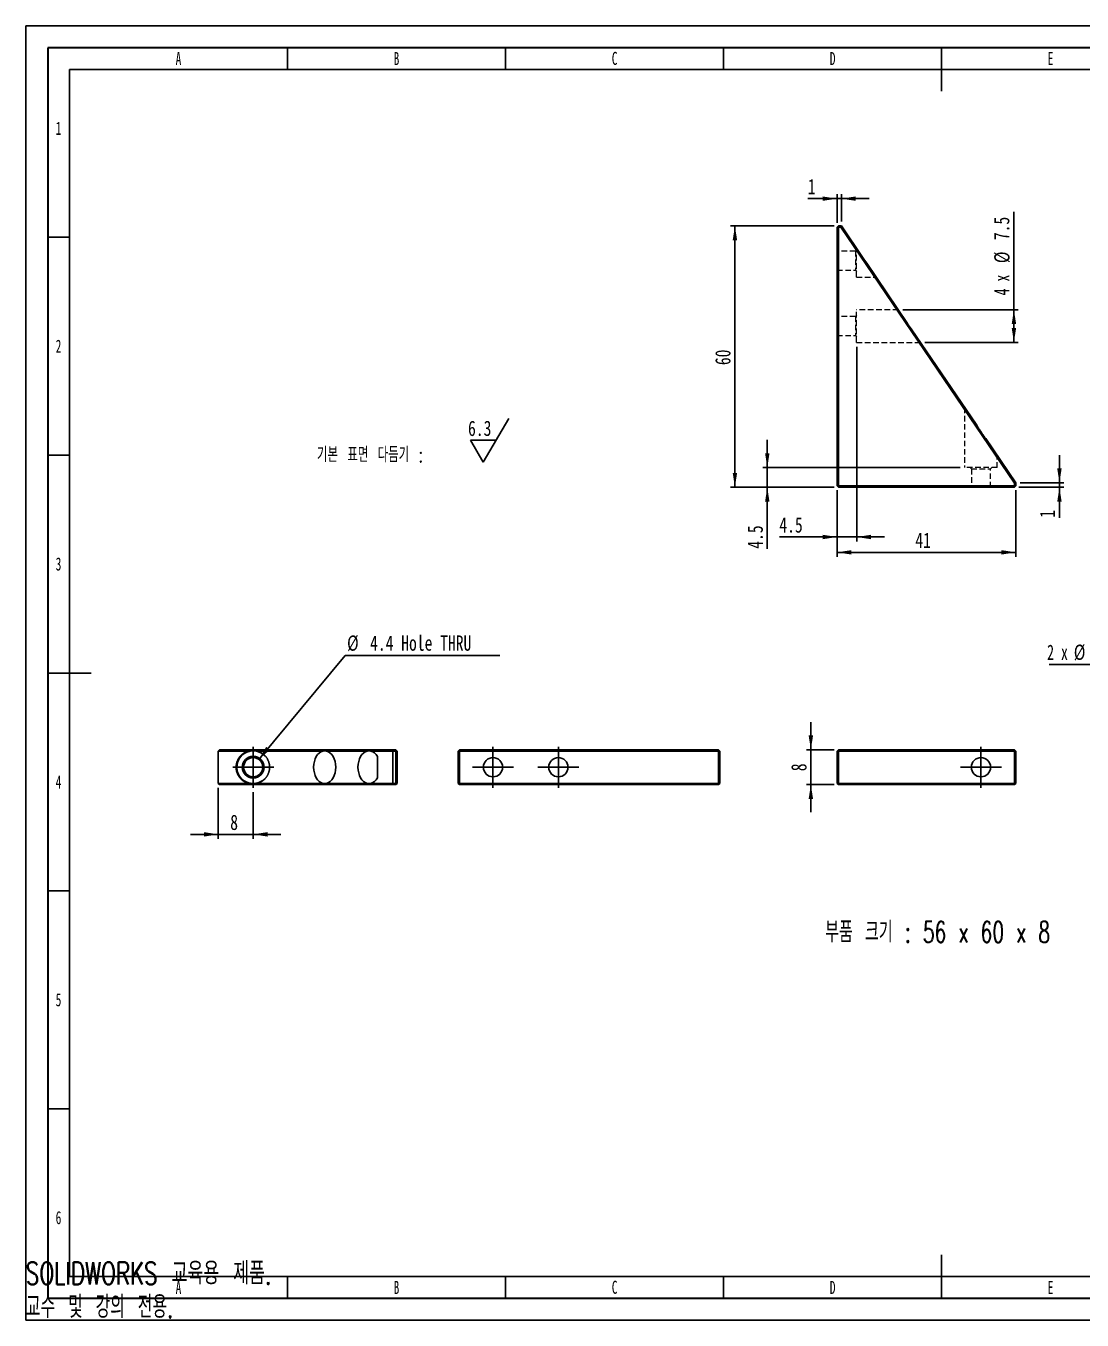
# Model space of a CAD drawing. Header units: millimetres. Extents: x 0 to 420, y 1 to 298.
# Drawn here: x 0 to 242.2, y 1 to 298 of the extents above; entities that cross this region are included whole.
import ezdxf

# ---------------------------------------------------------------- set-up
doc = ezdxf.new("R2010")
doc.units = ezdxf.units.MM
doc.linetypes.add('CENTERX2', pattern=[20.32, 12.7, -2.54, 2.54, -2.54])
doc.linetypes.add('HIDDEN', pattern=[1.905, 1.27, -0.635])
for name, color, linetype in [('SLD-0', 179, 'Continuous'), ('가는실선', 7, 'Continuous'), ('레이어10', 30, 'Continuous'), ('레이어8', 1, 'CENTERX2'), ('치수선', 104, 'Continuous')]:
    doc.layers.add(name, color=color, linetype=linetype)
doc.layers.add('도면층1', color=4, linetype='Continuous', lineweight=35)
doc.layers.add('도면층2', color=3, linetype='Continuous', lineweight=25)
doc.styles.add('SLDTEXTSTYLE0', font='TXT', dxfattribs={"width": 0.657895, "bigfont": 'bigfont'})
doc.styles.add('SLDTEXTSTYLE1', font='TXT', dxfattribs={"width": 0.75})
doc.styles.add('SLDTEXTSTYLE10', font='TXT', dxfattribs={"width": 0.666667})
doc.styles.add('SLDTEXTSTYLE11', font='TXT', dxfattribs={"width": 0.7, "bigfont": 'bigfont'})
doc.styles.add('SLDTEXTSTYLE12', font='TXT', dxfattribs={"width": 0.645455, "bigfont": 'bigfont'})
doc.styles.add('SLDTEXTSTYLE5', font='TXT', dxfattribs={"width": 0.681818, "bigfont": 'bigfont'})
doc.styles.add('SLDTEXTSTYLE6', font='TXT', dxfattribs={"width": 0.638186})
doc.dimstyles.new('SLDDIMSTYLE0', dxfattribs={"dimtxt": 3.5, "dimasz": 3.302, "dimexe": 0, "dimexo": 0.0625, "dimgap": 0.875, "dimtad": 1, "dimdec": 3, "dimrnd": 1e-09, "dimzin": 12, "dimdsep": 46, "dimtxsty": 'SLDTEXTSTYLE1', "dimsah": 1, "dimcen": 0.09, "dimadec": 0, "dimazin": 3, "dimtfac": 1, "dimtdec": 3, "dimtmove": 0, "dimatfit": 0, "dimfxl": 1, "dimfrac": 2, "dimtolj": 1, "dimtzin": 12, "dimarcsym": 0})
doc.dimstyles.new('SLDDIMSTYLE1', dxfattribs={"dimtxt": 3.5, "dimasz": 3.302, "dimexe": 0, "dimexo": 0.0625, "dimgap": 0.875, "dimtad": 1, "dimdec": 3, "dimrnd": 1e-09, "dimzin": 12, "dimdsep": 46, "dimtxsty": 'SLDTEXTSTYLE1', "dimsah": 1, "dimcen": 0.09, "dimadec": 0, "dimazin": 3, "dimtfac": 1, "dimtdec": 3, "dimtofl": 0, "dimtmove": 0, "dimatfit": 3, "dimfxl": 1, "dimfrac": 2, "dimtolj": 1, "dimtzin": 12, "dimarcsym": 0})
doc.dimstyles.new('SLDDIMSTYLE2', dxfattribs={"dimtxt": 0.18, "dimasz": 3.302, "dimexe": 0, "dimexo": 0.0625, "dimgap": 0, "dimtad": 0, "dimtih": 1, "dimtoh": 1, "dimdec": 0, "dimrnd": 1e-09, "dimzin": 0, "dimdsep": 46, "dimtxsty": 'Standard', "dimsah": 1, "dimcen": 0.09, "dimadec": 0, "dimazin": 0, "dimtfac": 3.302, "dimtdec": 0, "dimtofl": 0, "dimtmove": 0, "dimatfit": 3, "dimfxl": 1, "dimfrac": 2, "dimtolj": 1, "dimtzin": 0, "dimarcsym": 0})

# ---------------------------------------------------------------- blocks, each defined once
blk = doc.blocks.new('SW_NOTE_0')
at = {"layer": '가는실선', "color": 0}
for p, q in [((38.14, 1.03), (44.04, 11.03)), ((38.14, 1.03), (35.2, 6.03)), ((41.09, 6.03), (35.2, 6.03))]:
    blk.add_line(p, q, dxfattribs=at)
at = {"layer": '가는실선', "color": 0, "char_height": 3.5, "attachment_point": 1}
for s, insert, style in [('6.3', (34.65, 10.54), 'SLDTEXTSTYLE1'), ('기본 표면 다듬기 :', (0, 4.51), 'SLDTEXTSTYLE5')]:
    blk.add_mtext(s, dxfattribs=dict(at, insert=insert, style=style))
blk = doc.blocks.new('_D')
at = {"layer": '레이어10', "transparency": 16777216}
for p, q in [((180.02, 131.88), (180.02, 138.23)), ((185.33, 131.88), (179.02, 131.88)), ((180.02, 123.88), (180.02, 131.88)), ((185.33, 123.88), (179.02, 123.88)), ((180.02, 123.88), (180.02, 117.53))]:
    blk.add_line(p, q, dxfattribs=at)
for points in [[(180.02, 131.88), (180.53, 135.18), (179.51, 135.18)], [(180.02, 123.88), (179.51, 120.58), (180.53, 120.58)]]:
    blk.add_solid(points, dxfattribs=at)
at = {"layer": '레이어10', "transparency": 16777216, "insert": (175.51, 126.96), "char_height": 3.5, "attachment_point": 1, "rotation": 90, "style": 'SLDTEXTSTYLE1'}
blk.add_mtext('8', dxfattribs=at)
blk = doc.blocks.new('SW_CENTERMARKSYMBOL_0')
at = {"layer": '레이어8', "color": 0}
for p, q in [((0, 2.5), (0, 4.7)), ((-2.5, 0), (-4.7, 0)), ((0, 0), (-2.5, 0)), ((0, 0), (0, 2.5)), ((0, 0), (0, -2.5)), ((0, 0), (2.5, 0)), ((2.5, 0), (4.7, 0)), ((0, -2.5), (0, -4.7))]:
    blk.add_line(p, q, dxfattribs=at)
blk = doc.blocks.new('SW_CENTERMARKSYMBOL_1')
at = {"layer": '레이어8', "color": 0}
for p, q in [((0, 2.5), (0, 4.7)), ((-2.5, 0), (-4.7, 0)), ((0, 0), (-2.5, 0)), ((0, 0), (0, 2.5)), ((0, 0), (0, -2.5)), ((0, 0), (2.5, 0)), ((2.5, 0), (4.7, 0)), ((0, -2.5), (0, -4.7))]:
    blk.add_line(p, q, dxfattribs=at)
blk = doc.blocks.new('_D_1')
at = {"layer": '레이어10', "transparency": 16777216}
for p, q in [((186.03, 191.42), (186.03, 176.19)), ((227.03, 191.42), (227.03, 176.19)), ((186.03, 177.19), (227.03, 177.19))]:
    blk.add_line(p, q, dxfattribs=at)
for points in [[(186.03, 177.19), (189.33, 176.68), (189.33, 177.69)], [(227.03, 177.19), (223.72, 177.69), (223.72, 176.68)]]:
    blk.add_solid(points, dxfattribs=at)
at = {"layer": '레이어10', "transparency": 16777216, "insert": (203.97, 181.7), "char_height": 3.5, "attachment_point": 1, "style": 'SLDTEXTSTYLE1'}
blk.add_mtext('41', dxfattribs=at)
blk = doc.blocks.new('_D_2')
at = {"layer": '레이어10', "transparency": 16777216}
for p, q in [((185.33, 252.12), (161.6, 252.12)), ((162.6, 192.12), (162.6, 252.12)), ((185.33, 192.12), (161.6, 192.12))]:
    blk.add_line(p, q, dxfattribs=at)
for points in [[(162.6, 252.12), (162.1, 248.82), (163.11, 248.82)], [(162.6, 192.12), (163.11, 195.43), (162.1, 195.43)]]:
    blk.add_solid(points, dxfattribs=at)
at = {"layer": '레이어10', "transparency": 16777216, "insert": (158.09, 220.15), "char_height": 3.5, "attachment_point": 1, "rotation": 90, "style": 'SLDTEXTSTYLE1'}
blk.add_mtext('60', dxfattribs=at)
blk = doc.blocks.new('_D_3')
at = {"layer": '치수선', "transparency": 16777216}
for p, q in [((237.03, 193.12), (237.03, 199.47)), ((228.03, 193.12), (238.03, 193.12)), ((237.03, 193.12), (237.03, 192.12)), ((227.73, 192.12), (238.03, 192.12)), ((237.03, 192.12), (237.03, 185.13))]:
    blk.add_line(p, q, dxfattribs=at)
for points in [[(237.03, 193.12), (237.53, 196.43), (236.52, 196.43)], [(237.03, 192.12), (236.52, 188.82), (237.53, 188.82)]]:
    blk.add_solid(points, dxfattribs=at)
at = {"layer": '치수선', "transparency": 16777216, "insert": (232.51, 185.13), "char_height": 3.5, "attachment_point": 1, "rotation": 90, "style": 'SLDTEXTSTYLE1'}
blk.add_mtext('1', dxfattribs=at)
blk = doc.blocks.new('_D_4')
at = {"layer": '치수선', "transparency": 16777216}
for p, q in [((186.03, 252.82), (186.03, 259.35)), ((187.03, 253.12), (187.03, 259.35)), ((186.03, 258.35), (179.31, 258.35)), ((187.03, 258.35), (186.03, 258.35)), ((187.03, 258.35), (193.38, 258.35))]:
    blk.add_line(p, q, dxfattribs=at)
for points in [[(186.03, 258.35), (182.72, 258.86), (182.72, 257.85)], [(187.03, 258.35), (190.33, 257.85), (190.33, 258.86)]]:
    blk.add_solid(points, dxfattribs=at)
at = {"layer": '치수선', "transparency": 16777216, "insert": (179.31, 262.87), "char_height": 3.5, "attachment_point": 1, "style": 'SLDTEXTSTYLE1'}
blk.add_mtext('1', dxfattribs=at)
blk = doc.blocks.new('_D_5')
at = {"layer": '치수선', "transparency": 16777216}
for p, q in [((190.53, 224.37), (190.53, 179.71)), ((186.03, 191.42), (186.03, 179.71)), ((186.03, 180.71), (172.79, 180.71)), ((190.53, 180.71), (186.03, 180.71)), ((190.53, 180.71), (196.88, 180.71))]:
    blk.add_line(p, q, dxfattribs=at)
for points in [[(186.03, 180.71), (182.72, 181.22), (182.72, 180.2)], [(190.53, 180.71), (193.83, 180.2), (193.83, 181.22)]]:
    blk.add_solid(points, dxfattribs=at)
at = {"layer": '치수선', "transparency": 16777216, "insert": (172.79, 185.22), "char_height": 3.5, "attachment_point": 1, "style": 'SLDTEXTSTYLE1'}
blk.add_mtext('4.5', dxfattribs=at)
blk = doc.blocks.new('_D_6')
at = {"layer": '치수선', "transparency": 16777216}
for p, q in [((226.59, 232.87), (226.59, 255.3)), ((201.08, 232.87), (227.59, 232.87)), ((226.59, 232.87), (226.59, 225.37)), ((206.16, 225.37), (227.59, 225.37))]:
    blk.add_line(p, q, dxfattribs=at)
for points in [[(226.59, 232.87), (226.08, 229.57), (227.1, 229.57)], [(226.59, 225.37), (227.1, 228.68), (226.08, 228.68)]]:
    blk.add_solid(points, dxfattribs=at)
at = {"layer": '치수선', "transparency": 16777216, "char_height": 3.5, "attachment_point": 1, "rotation": 90}
for s, insert, style in [('7.5', (222.03, 248.84), 'SLDTEXTSTYLE1'), ('%%c', (222.08, 243.56), 'SLDTEXTSTYLE1'), ('4 x', (222.03, 236.15), 'SLDTEXTSTYLE10')]:
    blk.add_mtext(s, dxfattribs=dict(at, insert=insert, style=style))
blk = doc.blocks.new('_D_7')
at = {"layer": '치수선', "transparency": 16777216}
for p, q in [((170.03, 196.62), (170.03, 202.97)), ((214.28, 196.62), (169.03, 196.62)), ((170.03, 196.62), (170.03, 192.12)), ((185.33, 192.12), (169.03, 192.12)), ((170.03, 192.12), (170.03, 178.02))]:
    blk.add_line(p, q, dxfattribs=at)
for points in [[(170.03, 196.62), (170.53, 199.93), (169.52, 199.93)], [(170.03, 192.12), (169.52, 188.82), (170.53, 188.82)]]:
    blk.add_solid(points, dxfattribs=at)
at = {"layer": '치수선', "transparency": 16777216, "insert": (165.51, 178.02), "char_height": 3.5, "attachment_point": 1, "rotation": 90, "style": 'SLDTEXTSTYLE1'}
blk.add_mtext('4.5', dxfattribs=at)
blk = doc.blocks.new('SW_NOTE_0_1')
at = {"layer": '치수선', "color": 0}
blk.add_line((-41.85, 0), (0, 0), dxfattribs=at)
at = {"layer": '치수선', "color": 0, "char_height": 3.5, "attachment_point": 1}
for s, insert, style in [('2 x', (-42.33, 4.54), 'SLDTEXTSTYLE10'), ('%%c', (-36.21, 4.54), 'SLDTEXTSTYLE1'), ('4.4 Hole THRU', (-30.93, 4.54), 'SLDTEXTSTYLE1')]:
    blk.add_mtext(s, dxfattribs=dict(at, insert=insert, style=style))
blk = doc.blocks.new('_D_10')
at = {"layer": '치수선', "transparency": 16777216}
for p, q in [((44.12, 123.18), (44.12, 111.47)), ((52.12, 122.18), (52.12, 111.47)), ((44.12, 112.47), (37.77, 112.47)), ((44.12, 112.47), (52.12, 112.47)), ((52.12, 112.47), (58.47, 112.47))]:
    blk.add_line(p, q, dxfattribs=at)
for points in [[(44.12, 112.47), (40.82, 112.98), (40.82, 111.96)], [(52.12, 112.47), (55.43, 111.96), (55.43, 112.98)]]:
    blk.add_solid(points, dxfattribs=at)
at = {"layer": '치수선', "transparency": 16777216, "insert": (46.86, 116.98), "char_height": 3.5, "attachment_point": 1, "style": 'SLDTEXTSTYLE1'}
blk.add_mtext('8', dxfattribs=at)
blk = doc.blocks.new('SW_NOTE_0_2')
at = {"layer": '치수선', "color": 0}
blk.add_line((35.49, 0), (0, 0), dxfattribs=at)
at = {"layer": '치수선', "color": 0, "char_height": 3.5, "attachment_point": 1, "style": 'SLDTEXTSTYLE1'}
for s, insert in [('%%c', (0.46, 4.58)), ('4.4 Hole THRU', (5.74, 4.58))]:
    blk.add_mtext(s, dxfattribs=dict(at, insert=insert))
blk = doc.blocks.new('SW_CENTERMARKSYMBOL_4')
at = {"layer": '레이어8', "color": 0}
for p, q in [((0, 2.5), (0, 4.7)), ((-2.5, 0), (-4.7, 0)), ((0, 0), (-2.5, 0)), ((0, 0), (0, 2.5)), ((0, 0), (0, -2.5)), ((0, 0), (2.5, 0)), ((2.5, 0), (4.7, 0)), ((0, -2.5), (0, -4.7))]:
    blk.add_line(p, q, dxfattribs=at)
blk = doc.blocks.new('SW_CENTERMARKSYMBOL_5')
at = {"layer": '레이어8', "color": 0}
for p, q in [((0, 2.5), (0, 4.7)), ((-2.5, 0), (-4.7, 0)), ((0, 0), (-2.5, 0)), ((0, 0), (0, 2.5)), ((0, 0), (0, -2.5)), ((0, 0), (2.5, 0)), ((2.5, 0), (4.7, 0)), ((0, -2.5), (0, -4.7))]:
    blk.add_line(p, q, dxfattribs=at)
blk = doc.blocks.new('SW_CENTERMARKSYMBOL_6')
at = {"layer": '레이어8', "color": 0}
for p, q in [((0, 2.5), (0, 4.7)), ((-2.5, 0), (-4.7, 0)), ((0, 0), (-2.5, 0)), ((0, 0), (0, 2.5)), ((0, 0), (0, -2.5)), ((0, 0), (2.5, 0)), ((2.5, 0), (4.7, 0)), ((0, -2.5), (0, -4.7))]:
    blk.add_line(p, q, dxfattribs=at)
blk = doc.blocks.new('SW_CENTERMARKSYMBOL_7')
at = {"layer": '레이어8', "color": 0}
for p, q in [((0, 2.5), (0, 4.7)), ((-2.5, 0), (-4.7, 0)), ((0, 0), (-2.5, 0)), ((0, 0), (0, 2.5)), ((0, 0), (0, -2.5)), ((0, 0), (2.5, 0)), ((2.5, 0), (4.7, 0)), ((0, -2.5), (0, -4.7))]:
    blk.add_line(p, q, dxfattribs=at)

msp = doc.modelspace()

# ---------------------------------------------------------------- linework, layer by layer
at = {"color": 7, "linetype": 'Continuous', "lineweight": 25}
for p, q in [((186.3252, 252.1236), (186.0252, 251.8236)), ((186.0252, 251.8236), (186.3252, 251.8236)), ((186.0252, 192.4236), (186.0252, 251.8236)), ((186.3252, 252.1236), (186.3252, 251.8236)), ((186.3252, 252.1236), (187.0252, 252.1236)), ((186.8661, 251.8236), (186.3252, 251.8236)), ((186.3252, 251.8236), (186.3252, 192.4236)), ((187.0252, 252.1236), (186.8661, 251.8236)), ((226.7252, 193.0315), (186.8661, 251.8236)), ((187.0252, 252.1236), (192.0351, 244.7339)), ((192.8627, 243.5133), (202.2046, 229.7339)), ((203.0322, 228.5133), (218.0661, 206.3382)), ((220.1367, 203.2841), (227.0252, 193.1236)), ((226.7252, 193.0315), (227.0252, 193.1236)), ((227.0252, 193.1236), (227.0252, 192.4236)), ((186.0252, 192.4236), (186.3252, 192.4236)), ((186.0252, 192.4236), (186.3252, 192.1236)), ((186.3252, 192.4236), (226.7252, 192.4236)), ((186.3252, 192.4236), (186.3252, 192.1236)), ((226.7252, 192.1236), (186.3252, 192.1236)), ((226.7252, 192.4236), (226.7252, 193.0315)), ((226.7252, 192.4236), (227.0252, 192.4236)), ((226.7252, 192.4236), (226.7252, 192.1236)), ((226.7252, 192.1236), (227.0252, 192.4236)), ((44.4246, 131.8774), (44.1246, 131.5774)), ((51.013, 131.5774), (44.1246, 131.5774)), ((44.1246, 131.5774), (44.1246, 124.1774)), ((44.4246, 131.8774), (84.2836, 131.8774)), ((68.1176, 131.5774), (53.0836, 131.5774)), ((78.287, 131.5774), (68.9451, 131.5774)), ((84.1246, 131.5774), (79.1146, 131.5774)), ((84.1246, 131.5774), (84.2836, 131.8774)), ((84.1246, 131.5774), (84.1246, 124.1774)), ((84.8246, 131.5774), (84.1246, 131.5774)), ((84.2836, 131.8774), (84.8246, 131.8774)), ((84.8246, 131.5774), (84.8246, 131.8774)), ((85.1246, 131.5774), (84.8246, 131.8774)), ((84.8246, 124.1774), (84.8246, 131.5774)), ((84.8246, 131.5774), (85.1246, 131.5774)), ((85.1246, 131.5774), (85.1246, 124.1774)), ((99.1212, 131.5774), (99.4212, 131.8774)), ((99.1212, 131.5774), (99.4212, 131.5774)), ((99.1212, 124.1774), (99.1212, 131.5774)), ((99.4212, 131.5774), (99.4212, 131.8774)), ((99.4212, 131.8774), (158.8212, 131.8774)), ((158.8212, 131.5774), (99.4212, 131.5774)), ((99.4212, 131.5774), (99.4212, 124.1774)), ((158.8212, 131.5774), (158.8212, 131.8774)), ((158.8212, 131.8774), (159.1212, 131.5774)), ((158.8212, 124.1774), (158.8212, 131.5774)), ((158.8212, 131.5774), (159.1212, 131.5774)), ((159.1212, 131.5774), (159.1212, 124.1774)), ((186.0252, 131.5774), (186.3252, 131.8774)), ((186.0252, 124.1774), (186.0252, 131.5774)), ((186.0252, 131.5774), (186.3252, 131.5774)), ((186.3252, 131.8774), (226.7252, 131.8774)), ((186.3252, 131.8774), (186.3252, 131.5774)), ((226.7252, 131.5774), (186.3252, 131.5774)), ((186.3252, 131.5774), (186.3252, 124.1774)), ((226.7252, 131.8774), (226.7252, 131.5774)), ((226.7252, 131.8774), (227.0252, 131.5774)), ((226.7252, 131.5774), (227.0252, 131.5774)), ((226.7252, 124.1774), (226.7252, 131.5774)), ((227.0252, 131.5774), (227.0252, 124.1774)), ((80.6246, 130.3292), (80.6246, 125.4257)), ((44.1246, 124.1774), (44.4246, 123.8774)), ((44.1246, 124.1774), (51.013, 124.1774)), ((84.2836, 123.8774), (44.4246, 123.8774)), ((53.0836, 124.1774), (68.1176, 124.1774)), ((68.9451, 124.1774), (78.287, 124.1774)), ((79.1146, 124.1774), (84.1246, 124.1774)), ((84.2836, 123.8774), (84.1246, 124.1774)), ((84.1246, 124.1774), (84.8246, 124.1774)), ((84.8246, 123.8774), (84.2836, 123.8774)), ((84.8246, 123.8774), (84.8246, 124.1774)), ((85.1246, 124.1774), (84.8246, 124.1774)), ((84.8246, 123.8774), (85.1246, 124.1774)), ((99.4212, 123.8774), (99.1212, 124.1774)), ((99.4212, 124.1774), (99.1212, 124.1774)), ((99.4212, 124.1774), (158.8212, 124.1774)), ((99.4212, 123.8774), (99.4212, 124.1774)), ((158.8212, 123.8774), (99.4212, 123.8774)), ((158.8212, 123.8774), (158.8212, 124.1774)), ((159.1212, 124.1774), (158.8212, 124.1774)), ((159.1212, 124.1774), (158.8212, 123.8774)), ((186.3252, 123.8774), (186.0252, 124.1774)), ((186.3252, 124.1774), (186.0252, 124.1774)), ((186.3252, 124.1774), (186.3252, 123.8774)), ((186.3252, 124.1774), (226.7252, 124.1774)), ((226.7252, 123.8774), (186.3252, 123.8774)), ((226.7252, 124.1774), (226.7252, 123.8774)), ((227.0252, 124.1774), (226.7252, 124.1774)), ((227.0252, 124.1774), (226.7252, 123.8774))]:
    msp.add_line(p, q, dxfattribs=at)
at = {"color": 7, "linetype": 'HIDDEN', "lineweight": 18}
for p, q in [((190.5252, 246.6236), (190.2252, 246.3236)), ((190.5252, 240.3736), (190.5252, 246.9611)), ((190.2252, 246.3236), (186.0252, 246.3236)), ((190.2252, 246.3236), (190.2252, 241.9236)), ((186.0252, 241.9236), (190.2252, 241.9236)), ((190.2252, 241.9236), (190.5252, 241.6236)), ((190.5252, 240.3736), (194.9913, 240.3736)), ((190.5252, 225.3736), (190.5252, 232.8736)), ((200.076, 232.8736), (190.5252, 232.8736)), ((190.2252, 231.3236), (186.0252, 231.3236)), ((190.5252, 231.6236), (190.2252, 231.3236)), ((190.2252, 231.3236), (190.2252, 226.9236)), ((186.0252, 226.9236), (190.2252, 226.9236)), ((190.2252, 226.9236), (190.5252, 226.6236)), ((190.5252, 225.3736), (205.1608, 225.3736)), ((215.2593, 210.4782), (215.2752, 210.4266)), ((215.2752, 210.4266), (215.2752, 196.6236)), ((222.7752, 199.0923), (222.9435, 199.144)), ((222.7752, 196.6236), (222.7752, 199.0923)), ((222.7752, 196.6236), (215.2752, 196.6236)), ((216.5252, 196.6236), (216.8252, 196.3236)), ((216.8252, 196.3236), (221.2252, 196.3236)), ((216.8252, 196.3236), (216.8252, 192.1236)), ((221.2252, 196.3236), (221.5252, 196.6236)), ((221.2252, 192.1236), (221.2252, 196.3236))]:
    msp.add_line(p, q, dxfattribs=at)
at = {"color": 7, "linetype": 'HIDDEN', "lineweight": 18, "flags": 128}
msp.add_lwpolyline([(215.2752, 210.4266), (215.2932, 210.3993), (215.3472, 210.3177), (215.4366, 210.1825), (215.5606, 209.9952), (215.718, 209.7574), (215.9072, 209.4715), (216.1264, 209.1402), (216.3735, 208.7667), (216.7409, 208.2115), (217.1482, 207.5959), (217.5901, 206.9282), (217.7827, 206.6371), (217.986, 206.3299), (218.1891, 206.0229), (218.3949, 205.7119), (218.6028, 205.3977), (218.8124, 205.081), (219.0252, 204.7594), (219.275, 204.382), (219.5173, 204.0157), (219.7568, 203.6538), (219.9969, 203.2909), (220.2341, 202.9325), (220.4602, 202.5907), (220.9021, 201.923), (221.3094, 201.3074), (221.6768, 200.7522), (221.924, 200.3787), (222.1432, 200.0474), (222.3324, 199.7615), (222.4897, 199.5237), (222.6137, 199.3364), (222.7031, 199.2012), (222.7571, 199.1196), (222.7752, 199.0923)], dxfattribs=at)
at = {"color": 7, "linetype": 'Continuous', "lineweight": 25}
for centre, radius in [((52.1246, 127.8774), 2.5), ((52.1246, 127.8774), 2.2), ((107.1212, 127.8774), 2.2), ((122.1212, 127.8774), 2.2), ((219.0252, 127.8774), 2.2)]:
    msp.add_circle(centre, radius, dxfattribs=at)
msp.add_arc((52.1246, 127.8774), 3.75, 45, 180, dxfattribs=at)
for centre, major_axis, ratio, start_param, end_param in [((196.9191, 244.1236), (5.0013, -2.6517), 0.5301887, 3.76350951, 4.09047212), ((207.0886, 229.1236), (5.0013, -2.6517), 0.5301887, 3.76350951, 4.09047212), ((68.5313, 127.8774), (0, 3.75), 0.6779661, 0.16348131, 2.97811135), ((64.0612, 127.8774), (5.1218, 3.5314), 0.24632953, 0.17965474, 0.50661735), ((68.5313, 127.8774), (0, 3.75), 0.6779661, 3.30507396, 6.119704), ((78.7008, 127.8774), (0, 3.75), 0.6779661, 0.16348131, 2.97811135), ((74.2307, 127.8774), (5.1218, 3.5314), 0.24632953, 0.17965474, 0.50661735), ((78.7008, 127.8774), (0, 3.75), 0.6779661, 5.42498574, 6.119704), ((78.7008, 127.8774), (0, 3.75), 0.6779661, 3.30507396, 3.99979222), ((64.0612, 127.8774), (5.1218, -3.5314), 0.24632953, 5.77656796, 6.10353057), ((74.2307, 127.8774), (5.1218, -3.5314), 0.24632953, 5.77656796, 6.10353057)]:
    msp.add_ellipse(centre, major_axis=major_axis, ratio=ratio, start_param=start_param, end_param=end_param, dxfattribs=at)
for points, knots in [([(218.0661, 206.3382), (218.1422, 206.2085), (218.2978, 205.9433), (218.6189, 205.4182), (218.9535, 204.8987), (219.3019, 204.3904), (219.5706, 204.0156), (219.8484, 203.6446), (220.0402, 203.4047), (220.1367, 203.2841)], [0, 0, 0, 0, 0.12222709, 0.25001848, 0.5000115, 0.6235962, 0.74997843, 0.87430894, 1, 1, 1, 1]), ([(48.2062, 127.8774), (48.2064, 127.9088), (48.2069, 127.9718), (48.2117, 128.0977), (48.2232, 128.2551), (48.2465, 128.4428), (48.2789, 128.629), (48.3204, 128.8134), (48.3709, 128.9954), (48.4302, 129.1747), (48.4983, 129.3508), (48.5749, 129.5233), (48.6598, 129.6918), (48.753, 129.8559), (48.854, 130.0151), (48.9627, 130.1692), (49.0788, 130.3178), (49.2021, 130.4605), (49.3321, 130.597), (49.4688, 130.7269), (49.6116, 130.85), (49.7603, 130.9658), (49.9144, 131.0743), (50.0737, 131.1751), (50.2458, 131.2725), (50.4143, 131.3564), (50.5952, 131.4358), (50.7629, 131.4997), (50.9083, 131.5473), (50.9864, 131.5698), (51.013, 131.5774)], [0, 0, 0, 0, 0.01405823, 0.02813487, 0.05640958, 0.08497388, 0.11396354, 0.1435048, 0.17371145, 0.20468425, 0.23650902, 0.26925765, 0.30298694, 0.33774056, 0.37354826, 0.4104283, 0.44838671, 0.48741987, 0.52751372, 0.56864625, 0.61078666, 0.65389769, 0.69793477, 0.74284813, 0.78858201, 0.84177622, 0.88226657, 0.93696248, 0.97845905, 1, 1, 1, 1]), ([(53.0836, 131.5774), (53.0075, 131.5872), (52.8519, 131.6072), (52.5308, 131.6361), (52.1962, 131.6507), (51.8479, 131.6476), (51.5792, 131.6355), (51.3014, 131.6138), (51.1095, 131.5896), (51.013, 131.5774)], [0, 0, 0, 0, 0.12222709, 0.25001848, 0.5000115, 0.6235962, 0.74997843, 0.87430894, 1, 1, 1, 1]), ([(53.0836, 131.5774), (53.1103, 131.5697), (53.2054, 131.5424), (53.3506, 131.4937), (53.5346, 131.4221), (53.6985, 131.3488), (53.8746, 131.2595), (54.0306, 131.1705), (54.1897, 131.069), (54.3364, 130.9658), (54.485, 130.85), (54.6279, 130.7269), (54.7645, 130.597), (54.8946, 130.4605), (55.0178, 130.3178), (55.1339, 130.1692), (55.2426, 130.0151), (55.3437, 129.8559), (55.4368, 129.6918), (55.5217, 129.5233), (55.5984, 129.3508), (55.6664, 129.1747), (55.7258, 128.9954), (55.7763, 128.8134), (55.8178, 128.629), (55.8502, 128.4428), (55.8734, 128.2551), (55.8873, 128.0665), (55.892, 127.8774), (55.8873, 127.6883), (55.8734, 127.4997), (55.8502, 127.312), (55.8178, 127.1258), (55.7763, 126.9414), (55.7258, 126.7594), (55.6664, 126.5801), (55.5984, 126.404), (55.5217, 126.2315), (55.4368, 126.063), (55.3437, 125.899), (55.2426, 125.7397), (55.1339, 125.5856), (55.0178, 125.437), (54.8946, 125.2943), (54.7645, 125.1578), (54.6279, 125.0279), (54.485, 124.9049), (54.3364, 124.789), (54.1822, 124.6805), (54.0229, 124.5797), (53.8508, 124.4823), (53.6823, 124.3984), (53.5015, 124.319), (53.3337, 124.2551), (53.1884, 124.2075), (53.1103, 124.1851), (53.0836, 124.1774)], [0, 0, 0, 0, 0.01077055, 0.03839112, 0.05886713, 0.08580526, 0.10570975, 0.13181039, 0.15103357, 0.17305226, 0.19460792, 0.21567826, 0.23624467, 0.25629173, 0.27580844, 0.29478778, 0.31322792, 0.33113189, 0.34850882, 0.36537358, 0.38174801, 0.3976605, 0.413147, 0.42825043, 0.44302116, 0.45751609, 0.47179833, 0.48593579, 0.49999996, 0.51406414, 0.52820159, 0.54248384, 0.55697876, 0.5717495, 0.58685292, 0.60233943, 0.61825192, 0.63462635, 0.65149111, 0.66886804, 0.68677201, 0.70521215, 0.72419148, 0.7437082, 0.76375526, 0.78432166, 0.80539201, 0.82694767, 0.84896636, 0.87142319, 0.89429029, 0.92088758, 0.94113289, 0.96848103, 0.98922945, 1, 1, 1, 1]), ([(51.013, 124.1774), (50.9864, 124.1851), (50.8912, 124.2124), (50.746, 124.2611), (50.562, 124.3327), (50.3981, 124.406), (50.222, 124.4954), (50.066, 124.5843), (49.9069, 124.6858), (49.7603, 124.789), (49.6116, 124.9049), (49.4688, 125.0279), (49.3321, 125.1578), (49.2021, 125.2943), (49.0788, 125.437), (48.9627, 125.5856), (48.854, 125.7397), (48.753, 125.899), (48.6598, 126.063), (48.5749, 126.2315), (48.4983, 126.404), (48.4302, 126.5801), (48.3709, 126.7594), (48.3204, 126.9414), (48.2789, 127.1258), (48.2465, 127.312), (48.2232, 127.4997), (48.2117, 127.6571), (48.2069, 127.783), (48.2064, 127.846), (48.2062, 127.8774)], [0, 0, 0, 0, 0.02154095, 0.07678173, 0.11773348, 0.17160939, 0.21141811, 0.26361904, 0.30206513, 0.34610222, 0.38921326, 0.43135367, 0.4724862, 0.51258006, 0.55161323, 0.58957164, 0.62645169, 0.66225939, 0.69701302, 0.73074231, 0.76349095, 0.79531572, 0.82628852, 0.85649517, 0.88603645, 0.91502611, 0.94359041, 0.97186513, 0.98594176, 1, 1, 1, 1]), ([(48.3746, 127.8774), (48.3749, 127.8365), (48.3757, 127.7546), (48.382, 127.6319), (48.3937, 127.4888), (48.4139, 127.3256), (48.4564, 127.0808), (48.533, 126.7778), (48.6586, 126.4299), (48.8174, 126.0968), (49.0078, 125.7814), (49.2278, 125.4865), (49.4755, 125.2147), (49.7484, 124.9686), (50.044, 124.7503), (50.3594, 124.562), (50.6918, 124.4054), (50.9786, 124.3032), (51.2138, 124.2381), (51.3933, 124.1979), (51.5746, 124.1664), (51.7571, 124.1439), (51.9406, 124.1304), (52.1246, 124.1259), (52.3085, 124.1304), (52.492, 124.1439), (52.6746, 124.1664), (52.8558, 124.1979), (53.0353, 124.2381), (53.2705, 124.3032), (53.5574, 124.4054), (53.8897, 124.562), (54.1557, 124.7208), (54.3583, 124.8633), (54.5037, 124.977), (54.6428, 125.0961), (54.7324, 125.1832), (54.7762, 125.2258)], [0, 0, 0, 0, 0.00913332, 0.01829426, 0.02750491, 0.04142241, 0.05559348, 0.08478004, 0.11552431, 0.14814374, 0.18283874, 0.21970315, 0.25873891, 0.29987069, 0.3429593, 0.38781319, 0.43419838, 0.48184713, 0.50605683, 0.53047048, 0.55504853, 0.57975051, 0.60453545, 0.62936196, 0.65418847, 0.67897342, 0.7036754, 0.72825345, 0.7526671, 0.77687679, 0.82452555, 0.87091074, 0.91576463, 0.93778196, 0.95886021, 0.9798686, 1, 1, 1, 1]), ([(51.013, 124.1774), (51.0777, 124.169), (51.2064, 124.1523), (51.3939, 124.134), (51.6092, 124.1178), (51.8478, 124.1073), (52.1962, 124.1041), (52.5308, 124.1187), (52.8519, 124.1476), (53.0075, 124.1676), (53.0836, 124.1774)], [0, 0, 0, 0, 0.0839432, 0.16731622, 0.25004905, 0.37642175, 0.49999724, 0.74996458, 0.87776483, 1, 1, 1, 1])]:
    msp.add_open_spline(points, degree=3, knots=knots, dxfattribs=at)
at = {"color": 7, "linetype": 'HIDDEN', "lineweight": 18}
for points, knots in [([(219.0252, 204.7594), (218.9419, 204.8853), (218.7777, 205.1334), (218.5337, 205.5022), (218.3023, 205.8519), (218.1523, 206.0786), (218.0817, 206.1853)], [0, 0, 0, 0, 0.2639128, 0.52032041, 0.77431913, 1, 1, 1, 1]), ([(219.9686, 203.3336), (219.9329, 203.3877), (219.8288, 203.545), (219.655, 203.8076), (219.4472, 204.1217), (219.2462, 204.4255), (219.1145, 204.6245), (219.0527, 204.7178)], [0, 0, 0, 0, 0.11804779, 0.34329377, 0.57019293, 0.79845237, 1, 1, 1, 1])]:
    msp.add_open_spline(points, degree=3, knots=knots, dxfattribs=at)
at = {"layer": 'SLD-0', "color": 7}
for p, q in [((420, 298), (0, 298)), ((0, 298), (0, 1)), ((0, 1), (420, 1))]:
    msp.add_line(p, q, dxfattribs=at)
at = {"layer": '도면층1', "color": 7}
for p, q in [((415, 293), (5, 293)), ((5, 293), (5, 6)), ((5, 6), (415, 6))]:
    msp.add_line(p, q, dxfattribs=at)
at = {"layer": '도면층2', "color": 7}
for p, q in [((60, 293), (60, 288)), ((110, 293), (110, 288)), ((160, 293), (160, 288)), ((210, 283), (210, 293)), ((210, 293), (210, 288)), ((410, 288), (10, 288)), ((10, 288), (10, 11)), ((10, 288), (210, 288)), ((10, 288), (10, 149.5)), ((210, 288), (210, 283)), ((5, 249.5), (10, 249.5)), ((5, 199.5), (10, 199.5)), ((15, 149.5), (5, 149.5)), ((5, 149.5), (10, 149.5)), ((10, 149.5), (15, 149.5)), ((5, 99.5), (10, 99.5)), ((5, 49.5), (10, 49.5)), ((210, 11), (210, 16)), ((210, 16), (210, 6)), ((10, 11), (410, 11)), ((60, 11), (60, 6)), ((110, 11), (110, 6)), ((160, 11), (160, 6)), ((210, 11), (210, 6))]:
    msp.add_line(p, q, dxfattribs=at)

# ---------------------------------------------------------------- block references
at = {"layer": '가는실선'}
msp.add_blockref('SW_NOTE_0', (66.7481, 196.8646), dxfattribs=at)
at = {"layer": '레이어8'}
for name, p in [('SW_CENTERMARKSYMBOL_4', (52.1246, 127.8774)), ('SW_CENTERMARKSYMBOL_5', (52.1246, 127.8774)), ('SW_CENTERMARKSYMBOL_7', (107.1212, 127.8774)), ('SW_CENTERMARKSYMBOL_6', (122.1212, 127.8774)), ('SW_CENTERMARKSYMBOL_0', (219.0252, 127.8774)), ('SW_CENTERMARKSYMBOL_1', (219.0252, 127.8774))]:
    msp.add_blockref(name, p, dxfattribs=at)
at = {"layer": '치수선'}
for name, p in [('SW_NOTE_0_2', (73.197, 153.5349)), ('SW_NOTE_0_1', (276.5349, 151.4743))]:
    msp.add_blockref(name, p, dxfattribs=at)

# ---------------------------------------------------------------- texts
at = {"color": 7, "linetype": 'Continuous', "char_height": 5.1381, "attachment_point": 1}
for s, insert, style in [('SOLIDWORKS 교육용 제품.', (0, 14.3305), 'SLDTEXTSTYLE11'), ('교수 및 강의 전용.', (0, 6.6234), 'SLDTEXTSTYLE12')]:
    msp.add_mtext(s, dxfattribs=dict(at, insert=insert, style=style))
at = {"layer": '가는실선', "insert": (183.307, 92.4485), "char_height": 4.7625, "attachment_point": 1, "style": 'SLDTEXTSTYLE0'}
msp.add_mtext('부품 크기 : 56 x 60 x 8', dxfattribs=at)
at = {"layer": '도면층2', "color": 7, "char_height": 3, "attachment_point": 2, "style": 'SLDTEXTSTYLE6'}
for s, insert in [('A', (34.986, 291.9922)), ('B', (84.986, 291.9922)), ('C', (135.0135, 292.0432)), ('D', (185.0135, 291.9922)), ('E', (234.986, 291.9922)), ('1', (7.4784, 275.9982)), ('2', (7.4784, 225.9982)), ('3', (7.4784, 176.0237)), ('4', (7.4784, 125.9922)), ('5', (7.4784, 76.0177)), ('6', (7.4784, 26.0237)), ('A', (34.986, 9.9922)), ('B', (84.986, 9.9922)), ('C', (135.0135, 10.0432)), ('D', (185.0135, 9.9922)), ('E', (234.986, 9.9922))]:
    msp.add_mtext(s, dxfattribs=dict(at, insert=insert))

# ---------------------------------------------------------------- dimensions: what is measured, and where the dimension line sits
at = {"layer": '레이어10'}
for base, p1, p2, dimstyle, picture, middle in [((162.6035, 252.1236), (186.3252, 192.1236), (186.3252, 252.1236), 'SLDDIMSTYLE1', '_D_2', (162.6035, 222.7385)), ((180.0189, 131.8774), (186.3252, 123.8774), (186.3252, 131.8774), 'SLDDIMSTYLE0', '_D', (180.0189, 128.2575))]:
    dim = msp.add_linear_dim(base=base, p1=p1, p2=p2, angle=90, dimstyle=dimstyle, dxfattribs=at)
    dim.commit()
    dim.dimension.update_dxf_attribs({"geometry": picture, "text_midpoint": middle, "dimtype": 160})
dim = msp.add_linear_dim(base=(227.0252, 177.1855), p1=(186.0252, 192.4236), p2=(227.0252, 192.4236), dimstyle='SLDDIMSTYLE1', dxfattribs=at)
dim.commit()
dim.dimension.update_dxf_attribs({"geometry": '_D_1', "text_midpoint": (206.5596, 177.1855), "dimtype": 160})
at = {"layer": '치수선'}
for base, p1, p2, picture, middle in [((186.0252, 258.3545), (187.0252, 252.1236), (186.0252, 251.8236), '_D_4', (180.6035, 258.3545)), ((186.0252, 180.7126), (190.5252, 225.3736), (186.0252, 192.4236), '_D_5', (176.0252, 180.7126)), ((52.1246, 112.4683), (44.1246, 124.1774), (52.1246, 123.1774), '_D_10', (48.1517, 112.4683))]:
    dim = msp.add_linear_dim(base=base, p1=p1, p2=p2, dimstyle='SLDDIMSTYLE0', dxfattribs=at)
    dim.commit()
    dim.dimension.update_dxf_attribs({"geometry": picture, "text_midpoint": middle, "dimtype": 160})
dim = msp.add_linear_dim(base=(226.5908, 225.3736), p1=(200.076, 232.8736), p2=(205.1608, 225.3736), angle=90, text='4 x %%c<>', dimstyle='SLDDIMSTYLE1', dxfattribs=at)
dim.commit()
dim.dimension.update_dxf_attribs({"geometry": '_D_6', "text_midpoint": (226.5908, 245.7263), "dimtype": 160})
for base, p1, p2, picture, middle in [((170.0252, 192.1236), (215.2752, 196.6236), (186.3252, 192.1236), '_D_7', (170.0252, 181.2479)), ((237.0252, 192.1236), (227.0252, 193.1236), (226.7252, 192.1236), '_D_3', (237.0252, 186.4246))]:
    dim = msp.add_linear_dim(base=base, p1=p1, p2=p2, angle=90, dimstyle='SLDDIMSTYLE0', dxfattribs=at)
    dim.commit()
    dim.dimension.update_dxf_attribs({"geometry": picture, "text_midpoint": middle, "dimtype": 160})

# ---------------------------------------------------------------- leaders
msp.add_leader([(53.4193, 129.6561), (73.197, 153.5349)], dimstyle='SLDDIMSTYLE2', dxfattribs=at)

doc.saveas('drawing.dxf')
